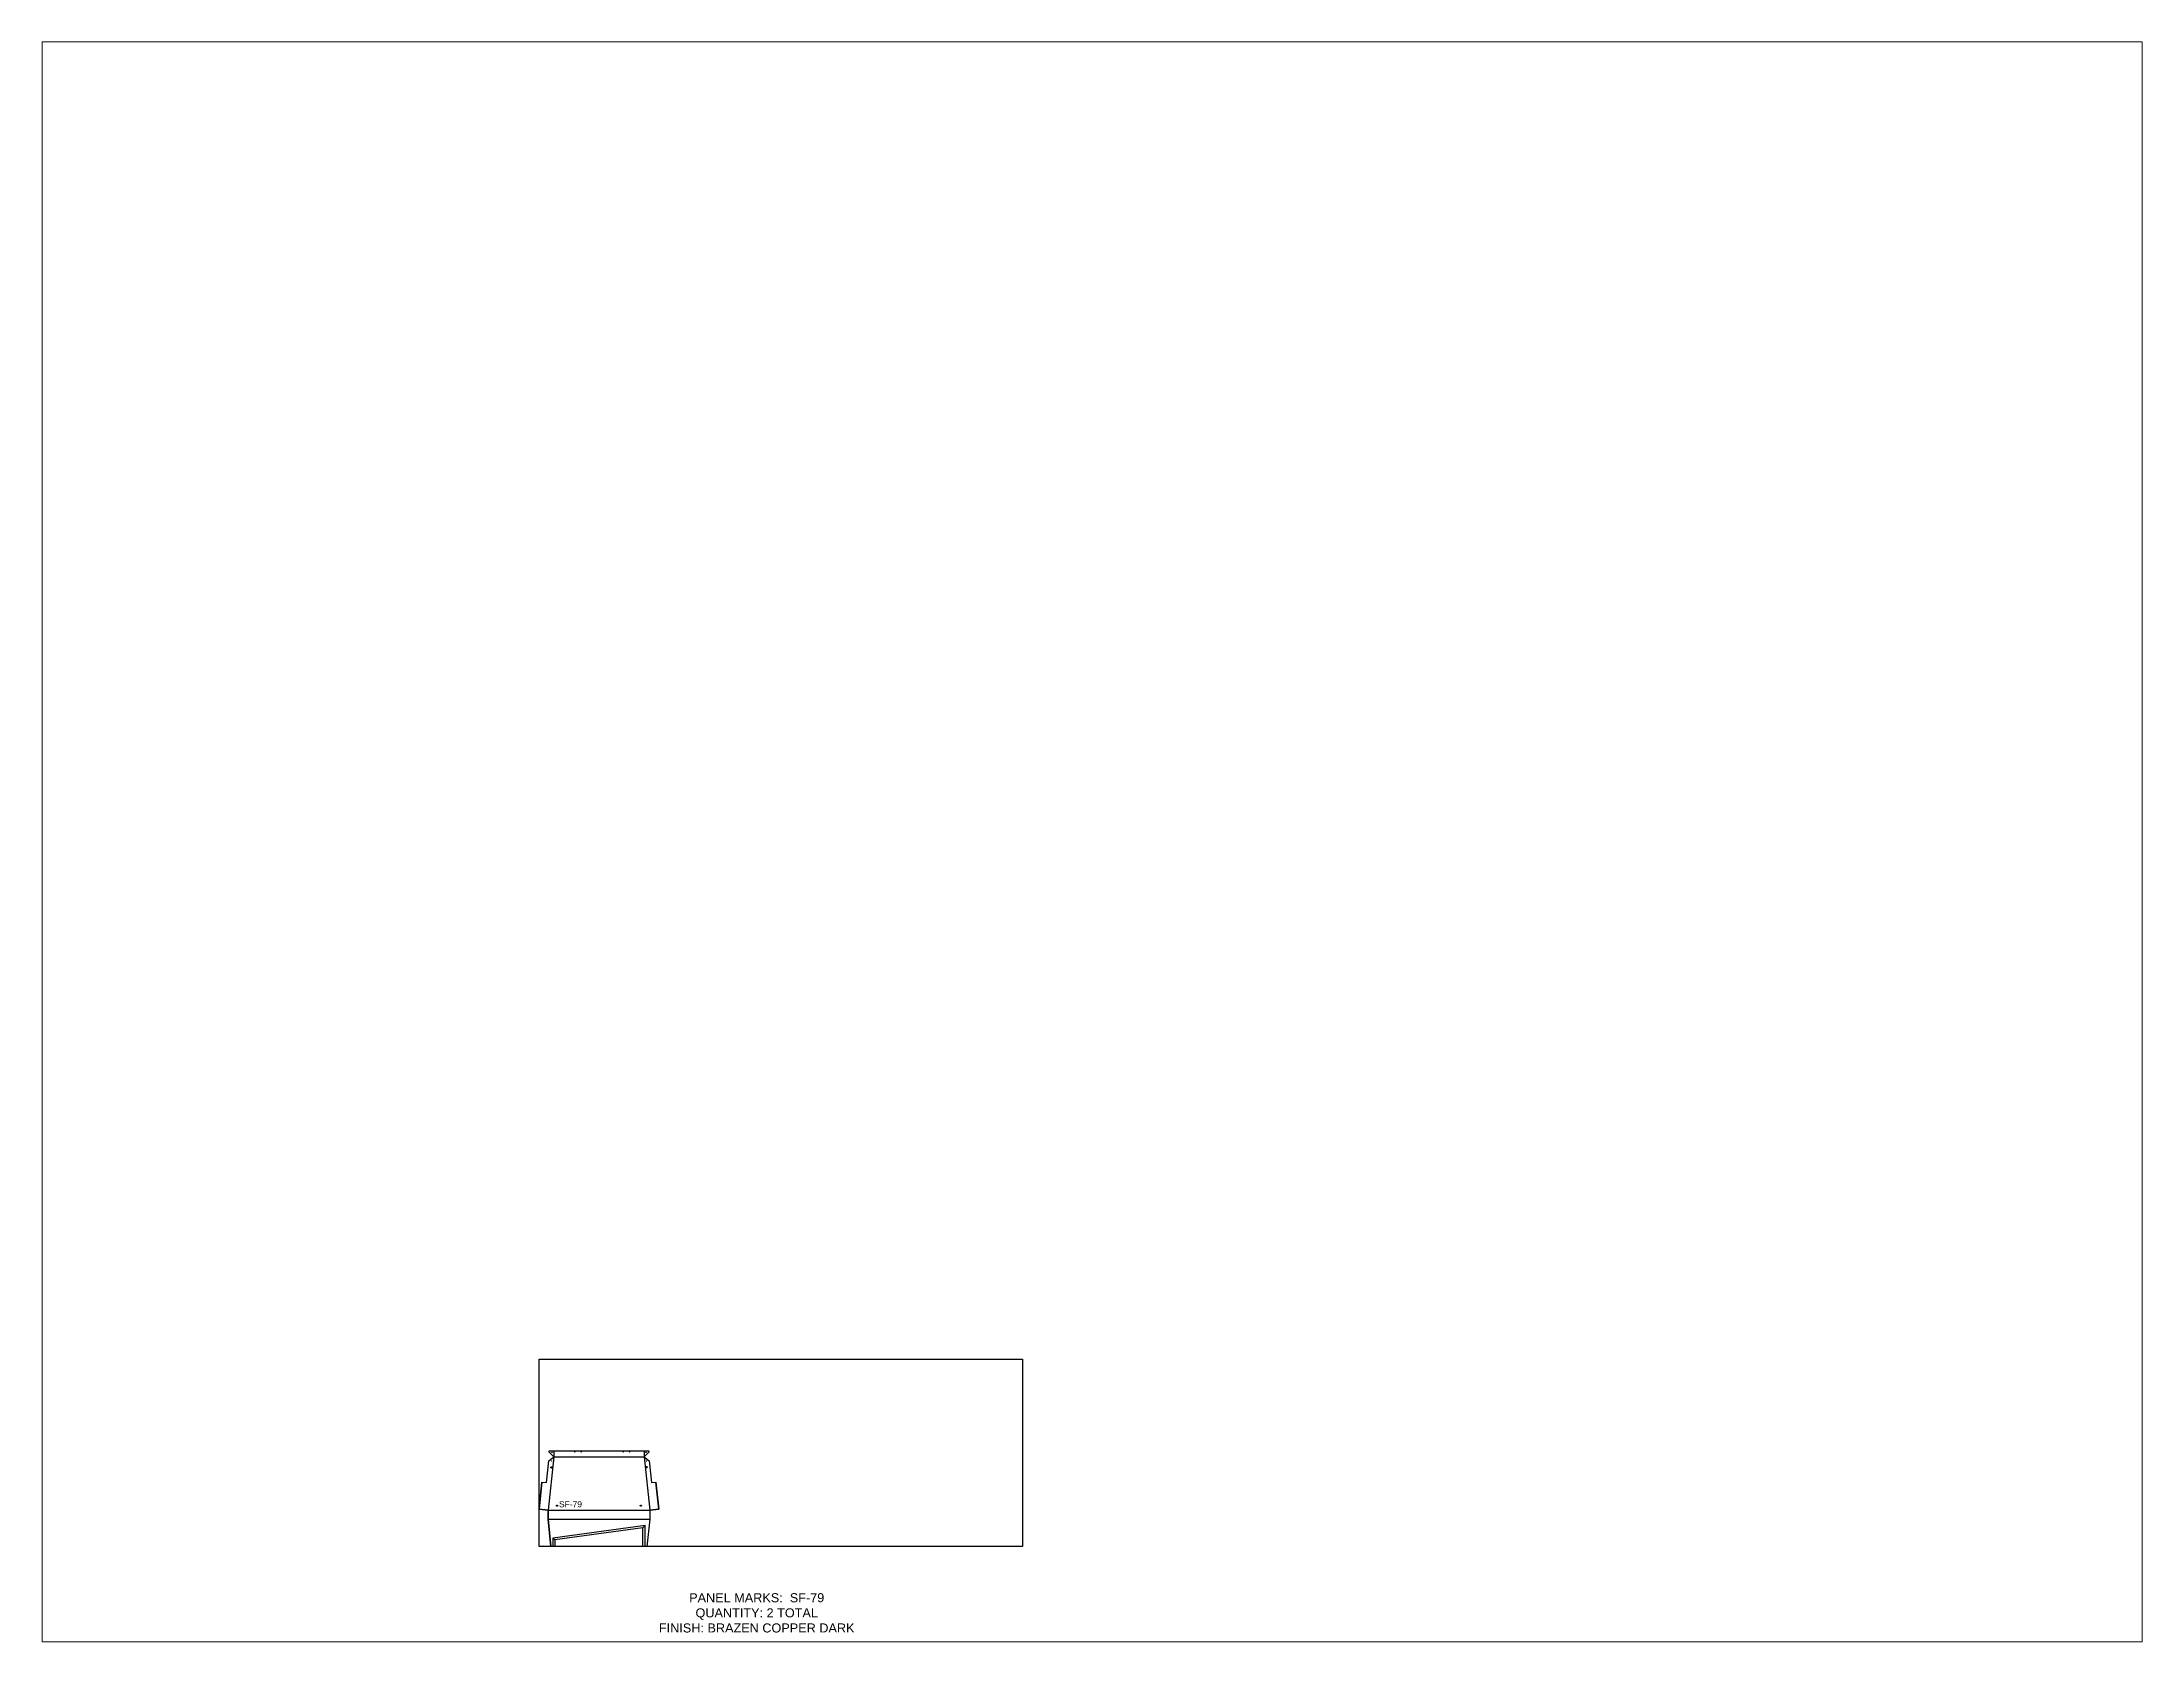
# Paper-space layout 'Layout1' of a CAD drawing. Header units: inches. Extents: x 1.05 to 9.45, y 0.8 to 7.2.
# The model-space entities are those that its viewports show. They can reach past a viewport. Long polylines and large blocks are cut down to what shows.
import ezdxf

# ---------------------------------------------------------------- set-up
doc = ezdxf.new("R2010")
doc.units = ezdxf.units.IN
doc.header["$MEASUREMENT"] = 0
doc.linetypes.add('HIDDEN', pattern=[0.375, 0.25, -0.125])
doc.linetypes.add('PHANTOM', pattern=[2.5, 1.25, -0.25, 0.25, -0.25, 0.25, -0.25])
for name, color, linetype in [('CUT', 7, 'Continuous'), ('DIMS', 1, 'Continuous'), ('HOLES', 6, 'Continuous'), ('RELIEF', 82, 'Continuous'), ('ROUT', 1, 'HIDDEN'), ('SHEET', 5, 'PHANTOM'), ('TEXT', 2, 'PHANTOM'), ('WEEPS', 3, 'HIDDEN')]:
    doc.layers.add(name, color=color, linetype=linetype)
doc.styles.get("Standard").update_dxf_attribs({"font": 'arial.ttf'})

msp = doc.modelspace()

# ---------------------------------------------------------------- linework, layer by layer
at = {"layer": 'CUT', "ltscale": 0.25}
msp.add_lwpolyline([(0.98, 21.29), (2.47, 21.13), (3.25, 28.33), (4.9, 29.67), (3.39, 31.17), (3.39, 31.58), (36.29, 31.58), (36.29, 31.17), (34.78, 29.67), (36.43, 28.33), (37.22, 21.13), (38.71, 21.29), (39.69, 12.31), (36.7, 11.98), (36.7, 8.98), (35.73, 0), (34.41, 0), (34.41, 6.1), (5.27, 2.17), (5.27, 0), (3.96, 0), (2.98, 8.98), (2.98, 11.98), (0, 12.31)], close=True, dxfattribs=at)
at = {"layer": 'HOLES', "ltscale": 0.25}
for centre in [(4.12, 28.23), (4.28, 31.17), (11.9, 31.2), (13.9, 31.2), (27.9, 31.2), (29.9, 31.2), (35.41, 31.17), (35.57, 28.23)]:
    msp.add_circle(centre, 0.0625, dxfattribs=at)
at = {"layer": 'RELIEF'}
for p, q in [((5.27, 2.17), (4.68, 2.69)), ((34.41, 6.1), (35.02, 6.8))]:
    msp.add_line(p, q, dxfattribs=at)
at = {"layer": 'ROUT', "ltscale": 0.25}
for p, q in [((4.9, 29.67), (34.78, 29.67)), ((2.98, 8.98), (36.7, 8.98))]:
    msp.add_line(p, q, dxfattribs=at)
for points in [[(4.9, 31.58), (4.9, 29.67), (2.98, 11.98), (2.98, 8.98), (3.96, 0)], [(34.78, 31.58), (34.78, 29.67), (36.7, 11.98), (36.7, 8.98), (35.73, 0)], [(0.98, 21.29), (0, 12.31), (2.98, 11.98), (36.7, 11.98), (39.69, 12.31), (38.71, 21.29)], [(35.1, 0), (35.1, 6.89), (4.58, 2.77), (4.58, 0)]]:
    msp.add_lwpolyline(points, dxfattribs=at)
at = {"layer": 'SHEET'}
msp.add_lwpolyline([(0, 62), (160, 62), (160, 0), (0, 0)], close=True, dxfattribs=at)
at = {"layer": 'WEEPS', "ltscale": 0.25}
for centre in [(4.11, 26.13), (35.56, 26.23), (5.98, 13.48), (33.7, 13.48)]:
    msp.add_circle(centre, 0.188, dxfattribs=at)

# ---------------------------------------------------------------- texts
at = {"layer": 'DIMS', "ltscale": 0.25, "insert": (10.42, 12.93), "char_height": 2, "attachment_point": 8}
msp.add_mtext_dynamic_manual_height_columns('SF-79', width=3.0859, gutter_width=10, heights=[2.07], dxfattribs=at)
at = {"layer": 'TEXT', "insert": (72.05, -22.01), "char_height": 3, "attachment_point": 5}
msp.add_mtext_dynamic_manual_height_columns('PANEL MARKS:  SF-79\\PQUANTITY: 2 TOTAL\\PFINISH: BRAZEN COPPER DARK', width=199.7409, gutter_width=1, heights=[0], dxfattribs=at)

psp = doc.layouts.get("Layout1")

# ---------------------------------------------------------------- viewports
at = {"layer": 'CUT'}
psp.add_viewport(center=(5.25, 4), size=(8.4, 6.4), view_center_point=(183.0157, 233.1318), view_height=529.538938, dxfattribs=at)

doc.saveas('drawing.dxf')
